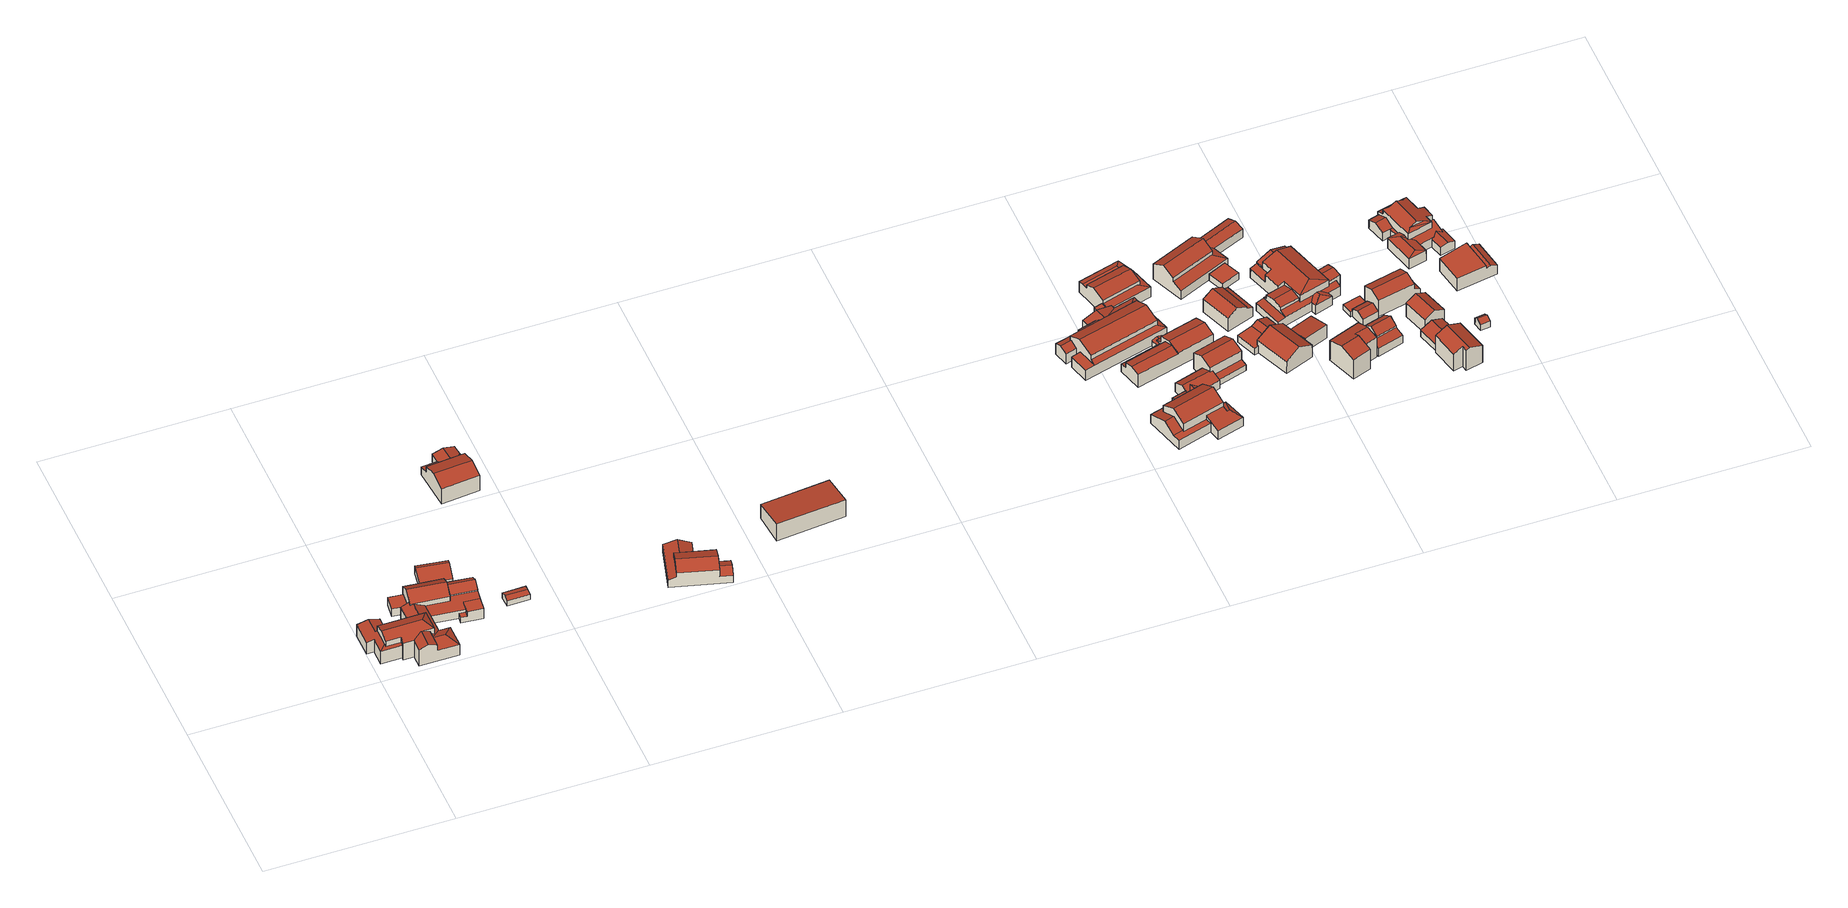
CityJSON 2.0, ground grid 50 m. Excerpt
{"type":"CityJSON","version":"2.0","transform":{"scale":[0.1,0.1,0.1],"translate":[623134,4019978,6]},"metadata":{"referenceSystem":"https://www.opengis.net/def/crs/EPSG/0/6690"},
"CityObjects":{
"building1":{"type":"Building","attributes":{"class":"3001","usage":"413","measuredHeight":7.6,"storeysAboveGround":9999,"BuildingDetailAttribute.buildingStructureType":"611","BuildingDetailAttribute.buildingStructureOrgType":"Null","BuildingDetailAttribute.urbanPlanType":"21","BuildingDetailAttribute.districtsAndZonesType":"Null","BuildingDetailAttribute.landUseType":"211","BuildingDetailAttribute.orgUsage":"8","BuildingDetailAttribute.specifiedBuildingCoverageRate":-9999,"BuildingDetailAttribute.specifiedFloorAreaRate":-9999,"BuildingDetailAttribute.surveyYear":2023,"BuildingIDAttribute.prefecture":"17","BuildingIDAttribute.city":"17206"},"geometry":[{"type":"Solid","lod":"2","boundaries":[[[[0,1,2,3,4,5,6,7,8,9,10,11,12,13,14,15,16,17,18,19,20,21,22,23,24,25,26,27]],[[28,29,30]],[[31,32,33,34,35,36,37,38]],[[39,40,41,42,43,44]],[[45,46,47,48]],[[49,50,51,52]],[[53,54,55]],[[56,46,45,57]],[[58,59,60,61,62,63,64,65]],[[66,67,68,69]],[[70,71,28,30]],[[51,72,73,52,74,52]],[[69,75,76,66]],[[77,78,79,80,49,52,74,52,54,53]],[[81,82,83,84]],[[36,35,85,86]],[[65,64,87,88]],[[89,90,91,62,61]],[[92,93,94,95]],[[96,70,30,29,97]],[[97,98,39,44,99,100,101,96]],[[53,55,102,77]],[[83,22,21,84]],[[1,0,49,80]],[[38,37,48,47]],[[79,90,89,2,1,80]],[[63,62,91,78,77,102]],[[100,99,55,54]],[[63,102,55,99,44,43,9,8,87,64]],[[29,25,24,97]],[[70,96,101,73,72,71]],[[79,78,91,90]],[[54,52,73,101,100]],[[87,8,7,88]],[[7,6,58,65,88]],[[41,11,10,42]],[[94,14,13,95]],[[50,49,0,27]],[[93,15,14,94]],[[46,56,18,17,67,66,76,31,38,47]],[[19,57,45,48,37,36,86,20]],[[60,4,3,61]],[[83,82,34,33,23,22]],[[2,89,61,3]],[[12,92,95,13]],[[71,72,51,50,27,26,28]],[[28,26,25,29]],[[4,60,59,5]],[[9,43,42,10]],[[35,34,82,81,85]],[[58,6,5,59]],[[75,40,39,98,32,31,76]],[[93,92,12,11,41,40,75,69,68,16,15]],[[67,17,16,68]],[[81,84,21,20,86,85]],[[33,32,98,97,24,23]],[[18,56,57,19]]]],"semantics":{"surfaces":[{"type":"GroundSurface"},{"type":"RoofSurface"},{"type":"WallSurface"}],"values":[[0,1,1,1,1,1,1,1,1,1,1,1,1,1,1,1,1,1,1,1,1,1,2,2,2,2,2,2,2,2,2,2,2,2,2,2,2,2,2,2,2,2,2,2,2,2,2,2,2,2,2,2,2,2,2,2,2]]}}]},
"building2":{"type":"Building","attributes":{"class":"3001","usage":"411","measuredHeight":3.3,"storeysAboveGround":9999,"BuildingDetailAttribute.buildingStructureType":"611","BuildingDetailAttribute.buildingStructureOrgType":"Null","BuildingDetailAttribute.urbanPlanType":"21","BuildingDetailAttribute.districtsAndZonesType":"Null","BuildingDetailAttribute.landUseType":"211","BuildingDetailAttribute.orgUsage":"6","BuildingDetailAttribute.specifiedBuildingCoverageRate":-9999,"BuildingDetailAttribute.specifiedFloorAreaRate":-9999,"BuildingDetailAttribute.surveyYear":2023,"BuildingIDAttribute.prefecture":"17","BuildingIDAttribute.city":"17206"},"geometry":[{"type":"Solid","lod":"2","boundaries":[[[[103,104,105,106]],[[107,108,109,110]],[[111,112,110,109]],[[103,111,109,108,104]],[[106,105,107,110,112]],[[107,105,104,108]],[[111,103,106,112]]]],"semantics":{"surfaces":[{"type":"GroundSurface"},{"type":"RoofSurface"},{"type":"WallSurface"}],"values":[[0,1,1,2,2,2,2]]}}]},
"building3":{"type":"Building","attributes":{"class":"3001","usage":"411","measuredHeight":2.2,"storeysAboveGround":9999,"BuildingDetailAttribute.buildingStructureType":"611","BuildingDetailAttribute.buildingStructureOrgType":"Null","BuildingDetailAttribute.urbanPlanType":"21","BuildingDetailAttribute.districtsAndZonesType":"Null","BuildingDetailAttribute.landUseType":"211","BuildingDetailAttribute.orgUsage":"6","BuildingDetailAttribute.specifiedBuildingCoverageRate":-9999,"BuildingDetailAttribute.specifiedFloorAreaRate":-9999,"BuildingDetailAttribute.surveyYear":2023,"BuildingIDAttribute.prefecture":"17","BuildingIDAttribute.city":"17206"},"geometry":[{"type":"Solid","lod":"2","boundaries":[[[[113,114,115,116]],[[117,118,119,120]],[[121,122,120,119]],[[117,120,122,114,113]],[[118,116,115,121,119]],[[117,113,116,118]],[[121,115,114,122]]]],"semantics":{"surfaces":[{"type":"GroundSurface"},{"type":"RoofSurface"},{"type":"WallSurface"}],"values":[[0,1,1,2,2,2,2]]}}]},
"building4":{"type":"Building","attributes":{"class":"3001","usage":"451","measuredHeight":6.5,"storeysAboveGround":9999,"RiverFloodingRiskAttribute.description":"1","RiverFloodingRiskAttribute.rank":"1","RiverFloodingRiskAttribute.depth":0.01,"RiverFloodingRiskAttribute.adminType":"2","RiverFloodingRiskAttribute.scale":"2","RiverFloodingRiskAttribute.duration":0,"BuildingDetailAttribute.buildingStructureType":"611","BuildingDetailAttribute.buildingStructureOrgType":"Null","BuildingDetailAttribute.urbanPlanType":"21","BuildingDetailAttribute.districtsAndZonesType":"Null","BuildingDetailAttribute.landUseType":"219","BuildingDetailAttribute.orgUsage":"20","BuildingDetailAttribute.specifiedBuildingCoverageRate":-9999,"BuildingDetailAttribute.specifiedFloorAreaRate":-9999,"BuildingDetailAttribute.surveyYear":2023,"BuildingIDAttribute.prefecture":"17","BuildingIDAttribute.city":"17206"},"geometry":[{"type":"Solid","lod":"2","boundaries":[[[[123,124,125,126,127,128]],[[129,130,131,132]],[[133,134,135]],[[136,137,138,139]],[[140,133,135,141,142]],[[132,140,142,143,129]],[[144,145,139,138]],[[125,141,135,134,136,139,145,126]],[[130,129,123,128]],[[131,130,128,127,144,138,137]],[[124,143,142,141,125]],[[124,123,129,143]],[[144,127,126,145]],[[140,132,131,137,136,134,133]]]],"semantics":{"surfaces":[{"type":"GroundSurface"},{"type":"RoofSurface"},{"type":"WallSurface"}],"values":[[0,1,1,1,1,1,1,2,2,2,2,2,2,2]]}}]},
"building5":{"type":"Building","attributes":{"class":"3001","usage":"451","measuredHeight":6.1,"storeysAboveGround":9999,"BuildingDetailAttribute.buildingStructureType":"611","BuildingDetailAttribute.buildingStructureOrgType":"Null","BuildingDetailAttribute.urbanPlanType":"21","BuildingDetailAttribute.districtsAndZonesType":"Null","BuildingDetailAttribute.landUseType":"219","BuildingDetailAttribute.orgUsage":"20","BuildingDetailAttribute.specifiedBuildingCoverageRate":-9999,"BuildingDetailAttribute.specifiedFloorAreaRate":-9999,"BuildingDetailAttribute.surveyYear":2023,"BuildingIDAttribute.prefecture":"17","BuildingIDAttribute.city":"17206"},"geometry":[{"type":"Solid","lod":"2","boundaries":[[[[146,147,148,149,150,151,152,153]],[[154,155,156,157]],[[158,159,160,161]],[[162,163,164,165]],[[166,167,157,156]],[[168,169,170,171,172,173]],[[163,174,175,164]],[[160,176,172,171,161]],[[147,162,165,148]],[[149,175,174,167,166,169,168,150]],[[151,173,172,176,152]],[[170,169,166,156,155]],[[146,159,158,154,157,167,174,163,162,147]],[[173,151,150,168]],[[146,153,160,159]],[[149,148,165,164,175]],[[176,160,153,152]],[[171,170,155,154,158,161]]]],"semantics":{"surfaces":[{"type":"GroundSurface"},{"type":"RoofSurface"},{"type":"WallSurface"}],"values":[[0,1,1,1,1,1,1,1,2,2,2,2,2,2,2,2,2,2]]}}]},
"building6":{"type":"Building","attributes":{"class":"3001","usage":"411","measuredHeight":5.6,"storeysAboveGround":9999,"BuildingDetailAttribute.buildingStructureType":"611","BuildingDetailAttribute.buildingStructureOrgType":"Null","BuildingDetailAttribute.urbanPlanType":"21","BuildingDetailAttribute.districtsAndZonesType":"Null","BuildingDetailAttribute.landUseType":"263","BuildingDetailAttribute.orgUsage":"6","BuildingDetailAttribute.specifiedBuildingCoverageRate":-9999,"BuildingDetailAttribute.specifiedFloorAreaRate":-9999,"BuildingDetailAttribute.surveyYear":2023,"BuildingIDAttribute.prefecture":"17","BuildingIDAttribute.city":"17206"},"geometry":[{"type":"Solid","lod":"2","boundaries":[[[[177,178,179,180]],[[181,182,183,184]],[[182,180,179,183]],[[183,179,178,184]],[[181,177,180,182]],[[184,178,177,181]]]],"semantics":{"surfaces":[{"type":"GroundSurface"},{"type":"RoofSurface"},{"type":"WallSurface"}],"values":[[0,1,2,2,2,2]]}}]},
"building7":{"type":"Building","attributes":{"class":"Null","usage":"461","measuredHeight":7.5,"storeysAboveGround":9999,"BuildingDetailAttribute.buildingStructureType":"611","BuildingDetailAttribute.buildingStructureOrgType":"Null","BuildingDetailAttribute.urbanPlanType":"21","BuildingDetailAttribute.districtsAndZonesType":"Null","BuildingDetailAttribute.landUseType":"211","BuildingDetailAttribute.orgUsage":"Null","BuildingDetailAttribute.specifiedBuildingCoverageRate":-9999,"BuildingDetailAttribute.specifiedFloorAreaRate":-9999,"BuildingDetailAttribute.surveyYear":2023,"BuildingIDAttribute.prefecture":"17","BuildingIDAttribute.city":"17206"},"geometry":[{"type":"Solid","lod":"2","boundaries":[[[[185,186,187,188,189,190,191,192,193,194,195,196,197,198,199,200,201,202,203,204,205,206,207]],[[208,209,210,211]],[[212,213,214,215]],[[216,217,218,219]],[[220,221,222,223,224,225]],[[226,227,228,229]],[[230,231,232,233]],[[234,235,229,228]],[[236,237,238,239,240,226,229,235]],[[215,241,242,212]],[[243,244,217,216,245,246]],[[247,248,233,232]],[[249,250,251,252]],[[253,225,224,254]],[[239,238,255,256,257,258]],[[219,259,260,261]],[[246,245,209,208,262,263,264]],[[208,211,265,266,262]],[[227,226,200,199]],[[205,204,209,245]],[[201,240,239,202]],[[237,236,230,233,248]],[[234,228,227,199,198,251,250,256,255,247,232,231]],[[195,194,266,265]],[[210,257,256,250,249,196,195,265,211]],[[196,249,252,197]],[[215,214,244,243,241]],[[258,257,210,209,204,203]],[[222,190,189,223]],[[187,253,254,188]],[[219,261,207,206,216]],[[264,192,191,221,220,242,241,243,246]],[[188,254,224,223,189]],[[221,191,190,222]],[[247,255,238,237,248]],[[226,240,201,200]],[[235,234,231,230,236]],[[258,203,202,239]],[[217,244,214,213,218]],[[262,266,194,193,263]],[[260,185,207,261]],[[216,206,205,245]],[[264,263,193,192]],[[251,198,197,252]],[[259,186,185,260]],[[219,218,213,212,242,220,225,253,187,186,259]]]],"semantics":{"surfaces":[{"type":"GroundSurface"},{"type":"RoofSurface"},{"type":"WallSurface"}],"values":[[0,1,1,1,1,1,1,1,1,1,1,1,1,1,1,1,1,1,2,2,2,2,2,2,2,2,2,2,2,2,2,2,2,2,2,2,2,2,2,2,2,2,2,2,2,2]]}}]},
"building8":{"type":"Building","attributes":{"class":"3001","usage":"411","measuredHeight":7.7,"storeysAboveGround":9999,"BuildingDetailAttribute.buildingStructureType":"611","BuildingDetailAttribute.buildingStructureOrgType":"Null","BuildingDetailAttribute.urbanPlanType":"21","BuildingDetailAttribute.districtsAndZonesType":"Null","BuildingDetailAttribute.landUseType":"211","BuildingDetailAttribute.orgUsage":"6","BuildingDetailAttribute.specifiedBuildingCoverageRate":-9999,"BuildingDetailAttribute.specifiedFloorAreaRate":-9999,"BuildingDetailAttribute.surveyYear":2023,"BuildingIDAttribute.prefecture":"17","BuildingIDAttribute.city":"17206"},"geometry":[{"type":"Solid","lod":"2","boundaries":[[[[267,268,269,270,271,272,273,274,275,276,277,278,279,280,281,282]],[[283,284,285,286,287,288]],[[289,290,291,292]],[[293,294,295,296]],[[297,298,299]],[[300,301,302,303]],[[299,304,305,306,297]],[[307,308,309,310]],[[311,312,310,309]],[[313,314,315,316,317,318]],[[289,319,320,321,322,295,294,323,290]],[[291,290,323,324,325,326]],[[304,319,289,292,327,305]],[[328,329,303,302]],[[318,317,285,284]],[[330,331,332,333]],[[334,335,336,337]],[[306,338,339,340,298,297]],[[267,287,286,268]],[[311,274,273,312]],[[326,325,336,335]],[[296,272,271,293]],[[326,335,334,314,313,329,328,327,292,291]],[[332,331,321,320,277,276]],[[303,329,313,318,284,283,300]],[[320,319,278,277]],[[307,310,312,273,272,296,295,322]],[[338,306,305,327,328,302,301]],[[270,324,323,294,293,271]],[[330,333,275,274,311,309,308]],[[298,281,280,299]],[[315,337,336,325,324,270,269,316]],[[315,314,334,337]],[[339,288,287,267,282,340]],[[304,279,278,319]],[[331,330,308,307,322,321]],[[268,286,285,317,316,269]],[[280,279,304,299]],[[332,276,275,333]],[[298,340,282,281]],[[338,301,300,283,288,339]]]],"semantics":{"surfaces":[{"type":"GroundSurface"},{"type":"RoofSurface"},{"type":"WallSurface"}],"values":[[0,1,1,1,1,1,1,1,1,1,1,1,1,1,1,1,1,1,2,2,2,2,2,2,2,2,2,2,2,2,2,2,2,2,2,2,2,2,2,2,2]]}}]},
"building9":{"type":"Building","attributes":{"class":"Null","usage":"461","measuredHeight":6,"storeysAboveGround":9999,"BuildingDetailAttribute.buildingStructureType":"611","BuildingDetailAttribute.buildingStructureOrgType":"Null","BuildingDetailAttribute.urbanPlanType":"21","BuildingDetailAttribute.districtsAndZonesType":"Null","BuildingDetailAttribute.landUseType":"211","BuildingDetailAttribute.orgUsage":"Null","BuildingDetailAttribute.specifiedBuildingCoverageRate":-9999,"BuildingDetailAttribute.specifiedFloorAreaRate":-9999,"BuildingDetailAttribute.surveyYear":2023,"BuildingIDAttribute.prefecture":"17","BuildingIDAttribute.city":"17206"},"geometry":[{"type":"Solid","lod":"2","boundaries":[[[[341,342,343,344,345,346,347,348]],[[349,350,351,352]],[[353,354,355,356]],[[357,358,359,360]],[[361,362,363,364]],[[365,366,367,368]],[[369,370,371,349,352,372]],[[373,365,368,374]],[[360,375,376,357]],[[362,361,371,370,356,355,366,365,373,358,357,376]],[[375,363,362,376]],[[341,364,363,375,360,359,342]],[[345,369,372,346]],[[350,348,347,351]],[[356,370,369,345,344,353]],[[355,354,367,366]],[[347,346,372,352,351]],[[342,359,358,373,374,343]],[[350,349,371,361,364,341,348]],[[354,353,344,343,374,368,367]]]],"semantics":{"surfaces":[{"type":"GroundSurface"},{"type":"RoofSurface"},{"type":"WallSurface"}],"values":[[0,1,1,1,1,1,1,1,1,2,2,2,2,2,2,2,2,2,2,2]]}}]},
"building10":{"type":"Building","attributes":{"class":"3001","usage":"411","measuredHeight":6.1,"storeysAboveGround":9999,"BuildingDetailAttribute.buildingStructureType":"611","BuildingDetailAttribute.buildingStructureOrgType":"Null","BuildingDetailAttribute.urbanPlanType":"21","BuildingDetailAttribute.districtsAndZonesType":"Null","BuildingDetailAttribute.landUseType":"211","BuildingDetailAttribute.orgUsage":"6","BuildingDetailAttribute.specifiedBuildingCoverageRate":-9999,"BuildingDetailAttribute.specifiedFloorAreaRate":-9999,"BuildingDetailAttribute.surveyYear":2023,"BuildingIDAttribute.prefecture":"17","BuildingIDAttribute.city":"17206"},"geometry":[{"type":"Solid","lod":"2","boundaries":[[[[377,378,379,380]],[[381,382,383,384]],[[385,386,387,388]],[[389,390,384,383]],[[377,387,386,381,384,390,378]],[[386,385,382,381]],[[389,379,378,390]],[[387,377,380,388]],[[385,388,380,379,389,383,382]]]],"semantics":{"surfaces":[{"type":"GroundSurface"},{"type":"RoofSurface"},{"type":"WallSurface"}],"values":[[0,1,1,1,2,2,2,2,2]]}}]},
"building11":{"type":"Building","attributes":{"class":"3001","usage":"411","measuredHeight":6.2,"storeysAboveGround":9999,"BuildingDetailAttribute.buildingStructureType":"611","BuildingDetailAttribute.buildingStructureOrgType":"Null","BuildingDetailAttribute.urbanPlanType":"21","BuildingDetailAttribute.districtsAndZonesType":"Null","BuildingDetailAttribute.landUseType":"211","BuildingDetailAttribute.orgUsage":"6","BuildingDetailAttribute.specifiedBuildingCoverageRate":-9999,"BuildingDetailAttribute.specifiedFloorAreaRate":-9999,"BuildingDetailAttribute.surveyYear":2023,"BuildingIDAttribute.prefecture":"17","BuildingIDAttribute.city":"17206"},"geometry":[{"type":"Solid","lod":"2","boundaries":[[[[391,392,393,394,395,396]],[[397,398,399,400]],[[397,400,401,402]],[[403,402,401,404,405,406]],[[407,408,409,410]],[[411,412,410,409]],[[392,404,401,400,399,393]],[[407,403,406,396,395,408]],[[396,406,405,391]],[[404,392,391,405]],[[393,399,398,412,411,394]],[[409,408,395,394,411]],[[410,412,398,397,402,403,407]]]],"semantics":{"surfaces":[{"type":"GroundSurface"},{"type":"RoofSurface"},{"type":"WallSurface"}],"values":[[0,1,1,1,1,1,2,2,2,2,2,2,2]]}}]},
"building12":{"type":"Building","attributes":{"class":"3001","usage":"411","measuredHeight":7.3,"storeysAboveGround":9999,"BuildingDetailAttribute.buildingStructureType":"611","BuildingDetailAttribute.buildingStructureOrgType":"Null","BuildingDetailAttribute.urbanPlanType":"21","BuildingDetailAttribute.districtsAndZonesType":"Null","BuildingDetailAttribute.landUseType":"211","BuildingDetailAttribute.orgUsage":"6","BuildingDetailAttribute.specifiedBuildingCoverageRate":-9999,"BuildingDetailAttribute.specifiedFloorAreaRate":-9999,"BuildingDetailAttribute.surveyYear":2023,"BuildingIDAttribute.prefecture":"17","BuildingIDAttribute.city":"17206"},"geometry":[{"type":"Solid","lod":"2","boundaries":[[[[413,414,415,416,417,418]],[[419,420,421,422]],[[423,424,425,426,422,421,427]],[[428,429,430,431]],[[432,433,431,430]],[[425,424,434,435]],[[426,436,419,422]],[[431,433,423,427,428]],[[435,417,416,425]],[[434,432,430,429,418,417,435]],[[418,429,428,427,421,420,413]],[[436,426,415,414]],[[416,415,426,425]],[[414,413,420,419,436]],[[424,423,433,432,434]]]],"semantics":{"surfaces":[{"type":"GroundSurface"},{"type":"RoofSurface"},{"type":"WallSurface"}],"values":[[0,1,1,1,1,1,1,2,2,2,2,2,2,2,2]]}}]},
"building13":{"type":"Building","attributes":{"class":"3003","usage":"461","measuredHeight":2.2,"storeysAboveGround":9999,"BuildingDetailAttribute.buildingStructureType":"611","BuildingDetailAttribute.buildingStructureOrgType":"Null","BuildingDetailAttribute.urbanPlanType":"21","BuildingDetailAttribute.districtsAndZonesType":"Null","BuildingDetailAttribute.landUseType":"211","BuildingDetailAttribute.orgUsage":"Null","BuildingDetailAttribute.specifiedBuildingCoverageRate":-9999,"BuildingDetailAttribute.specifiedFloorAreaRate":-9999,"BuildingDetailAttribute.surveyYear":2023,"BuildingIDAttribute.prefecture":"17","BuildingIDAttribute.city":"17206"},"geometry":[{"type":"Solid","lod":"2","boundaries":[[[[437,438,439,440]],[[441,442,443,444]],[[443,439,438,444]],[[442,440,439,443]],[[444,438,437,441]],[[441,437,440,442]]]],"semantics":{"surfaces":[{"type":"GroundSurface"},{"type":"RoofSurface"},{"type":"WallSurface"}],"values":[[0,1,2,2,2,2]]}}]},
"building14":{"type":"Building","attributes":{"class":"Null","usage":"461","measuredHeight":4.3,"storeysAboveGround":9999,"BuildingDetailAttribute.buildingStructureType":"611","BuildingDetailAttribute.buildingStructureOrgType":"Null","BuildingDetailAttribute.urbanPlanType":"21","BuildingDetailAttribute.districtsAndZonesType":"Null","BuildingDetailAttribute.landUseType":"211","BuildingDetailAttribute.orgUsage":"Null","BuildingDetailAttribute.specifiedBuildingCoverageRate":-9999,"BuildingDetailAttribute.specifiedFloorAreaRate":-9999,"BuildingDetailAttribute.surveyYear":2023,"BuildingIDAttribute.prefecture":"17","BuildingIDAttribute.city":"17206"},"geometry":[{"type":"Solid","lod":"2","boundaries":[[[[445,446,447,448]],[[449,450,451,452]],[[451,447,446,452]],[[449,445,448,450]],[[450,448,447,451]],[[452,446,445,449]]]],"semantics":{"surfaces":[{"type":"GroundSurface"},{"type":"RoofSurface"},{"type":"WallSurface"}],"values":[[0,1,2,2,2,2]]}}]},
"building15":{"type":"Building","attributes":{"class":"3001","usage":"411","measuredHeight":8.1,"storeysAboveGround":9999,"BuildingDetailAttribute.buildingStructureType":"611","BuildingDetailAttribute.buildingStructureOrgType":"Null","BuildingDetailAttribute.urbanPlanType":"21","BuildingDetailAttribute.districtsAndZonesType":"Null","BuildingDetailAttribute.landUseType":"211","BuildingDetailAttribute.orgUsage":"6","BuildingDetailAttribute.specifiedBuildingCoverageRate":-9999,"BuildingDetailAttribute.specifiedFloorAreaRate":-9999,"BuildingDetailAttribute.surveyYear":2023,"BuildingIDAttribute.prefecture":"17","BuildingIDAttribute.city":"17206"},"geometry":[{"type":"Solid","lod":"2","boundaries":[[[[453,454,455,456,457,458]],[[459,460,461,462,463,464]],[[460,465,466,461]],[[462,467,468,463]],[[457,459,464,458]],[[467,462,461,466,455,454]],[[465,456,455,466]],[[468,453,458,464,463]],[[467,454,453,468]],[[465,460,459,457,456]]]],"semantics":{"surfaces":[{"type":"GroundSurface"},{"type":"RoofSurface"},{"type":"WallSurface"}],"values":[[0,1,1,1,2,2,2,2,2,2]]}}]},
"building16":{"type":"Building","attributes":{"class":"3001","usage":"411","measuredHeight":7.3,"storeysAboveGround":9999,"BuildingDetailAttribute.buildingStructureType":"611","BuildingDetailAttribute.buildingStructureOrgType":"Null","BuildingDetailAttribute.urbanPlanType":"21","BuildingDetailAttribute.districtsAndZonesType":"Null","BuildingDetailAttribute.landUseType":"211","BuildingDetailAttribute.orgUsage":"6","BuildingDetailAttribute.specifiedBuildingCoverageRate":-9999,"BuildingDetailAttribute.specifiedFloorAreaRate":-9999,"BuildingDetailAttribute.surveyYear":2023,"BuildingIDAttribute.prefecture":"17","BuildingIDAttribute.city":"17206"},"geometry":[{"type":"Solid","lod":"2","boundaries":[[[[469,470,471,472,473,474,475,476,477,478,479,480,481,482]],[[483,484,485,486,487,488]],[[489,490,491,492]],[[493,494,495]],[[496,497,498,499,500]],[[496,500,501,502,503,504]],[[505,483,488,499,498]],[[506,507,508,509]],[[510,511,512,513]],[[514,515,516,517]],[[518,519,520,521]],[[522,523,524,525,526,527,493,495]],[[498,497,505]],[[494,528,522,495]],[[529,530,531,532]],[[521,533,534,518]],[[535,536,537,538]],[[539,540,535,538]],[[541,542,543,531,530]],[[504,514,517,480,479,496]],[[484,483,476,475]],[[491,490,534,533,472,471]],[[474,485,484,475]],[[542,541,527,526]],[[516,481,480,517]],[[540,539,513,512,524,523]],[[509,482,481,516,515,506]],[[491,471,470,492]],[[473,472,533,521,520]],[[503,502,529,532]],[[501,500,499,488,487,494,493]],[[497,478,477,505]],[[497,496,479,478]],[[489,537,536,528,494,487,486,519,518,534,490]],[[530,529,502,501,493,527,541]],[[508,507,543,542]],[[477,476,483,505]],[[513,539,538,537,489,492,470,469,510]],[[504,503,532,531,543,507,506,515,514]],[[522,528,536,535,540,523]],[[512,511,525,524]],[[519,486,485,474,473,520]],[[509,508,542,526,525,511,510,469,482]]]],"semantics":{"surfaces":[{"type":"GroundSurface"},{"type":"RoofSurface"},{"type":"WallSurface"}],"values":[[0,1,1,1,1,1,1,1,1,1,1,1,1,1,1,1,1,1,1,2,2,2,2,2,2,2,2,2,2,2,2,2,2,2,2,2,2,2,2,2,2,2,2]]}}]},
"building17":{"type":"Building","attributes":{"class":"3001","usage":"411","measuredHeight":5.3,"storeysAboveGround":9999,"BuildingDetailAttribute.buildingStructureType":"611","BuildingDetailAttribute.buildingStructureOrgType":"Null","BuildingDetailAttribute.urbanPlanType":"21","BuildingDetailAttribute.districtsAndZonesType":"Null","BuildingDetailAttribute.landUseType":"211","BuildingDetailAttribute.orgUsage":"6","BuildingDetailAttribute.specifiedBuildingCoverageRate":-9999,"BuildingDetailAttribute.specifiedFloorAreaRate":-9999,"BuildingDetailAttribute.surveyYear":2023,"BuildingIDAttribute.prefecture":"17","BuildingIDAttribute.city":"17206"},"geometry":[{"type":"Solid","lod":"2","boundaries":[[[[544,545,546,547,548,549]],[[550,551,552,553,554,555]],[[551,556,557,552]],[[558,559,560,561]],[[562,563,561,560]],[[556,551,550,558,561,563,544,549]],[[562,545,544,563]],[[550,555,559,558]],[[553,547,546,554]],[[547,553,552,557,548]],[[556,549,548,557]],[[545,562,560,559,555,554,546]]]],"semantics":{"surfaces":[{"type":"GroundSurface"},{"type":"RoofSurface"},{"type":"WallSurface"}],"values":[[0,1,1,1,1,2,2,2,2,2,2,2]]}}]},
"building18":{"type":"Building","attributes":{"class":"Null","usage":"461","measuredHeight":3.5,"storeysAboveGround":9999,"BuildingDetailAttribute.buildingStructureType":"611","BuildingDetailAttribute.buildingStructureOrgType":"Null","BuildingDetailAttribute.urbanPlanType":"21","BuildingDetailAttribute.districtsAndZonesType":"Null","BuildingDetailAttribute.landUseType":"211","BuildingDetailAttribute.orgUsage":"Null","BuildingDetailAttribute.specifiedBuildingCoverageRate":-9999,"BuildingDetailAttribute.specifiedFloorAreaRate":-9999,"BuildingDetailAttribute.surveyYear":2023,"BuildingIDAttribute.prefecture":"17","BuildingIDAttribute.city":"17206"},"geometry":[{"type":"Solid","lod":"2","boundaries":[[[[564,565,566,567,568,569]],[[570,571,572,573]],[[574,575,573,572]],[[576,577,578,579,580]],[[576,564,569,577]],[[579,578,575,574]],[[568,567,570,573,575,578]],[[565,580,579,574,572,571,566]],[[568,578,577,569]],[[570,567,566,571]],[[580,565,564,576]]]],"semantics":{"surfaces":[{"type":"GroundSurface"},{"type":"RoofSurface"},{"type":"WallSurface"}],"values":[[0,1,1,1,2,2,2,2,2,2,2]]}}]},
"building19":{"type":"Building","attributes":{"class":"3001","usage":"411","measuredHeight":6.8,"storeysAboveGround":9999,"BuildingDetailAttribute.buildingStructureType":"611","BuildingDetailAttribute.buildingStructureOrgType":"Null","BuildingDetailAttribute.urbanPlanType":"21","BuildingDetailAttribute.districtsAndZonesType":"Null","BuildingDetailAttribute.landUseType":"211","BuildingDetailAttribute.orgUsage":"6","BuildingDetailAttribute.specifiedBuildingCoverageRate":-9999,"BuildingDetailAttribute.specifiedFloorAreaRate":-9999,"BuildingDetailAttribute.surveyYear":2023,"BuildingIDAttribute.prefecture":"17","BuildingIDAttribute.city":"17206"},"geometry":[{"type":"Solid","lod":"2","boundaries":[[[[581,582,583,584]],[[585,586,587,588]],[[589,590,588,587]],[[591,592,593,594]],[[592,591,589,587,586]],[[582,585,588,590,583]],[[581,593,592,586,585,582]],[[591,594,584,583,590,589]],[[593,581,584,594]]]],"semantics":{"surfaces":[{"type":"GroundSurface"},{"type":"RoofSurface"},{"type":"WallSurface"}],"values":[[0,1,1,1,2,2,2,2,2]]}}]},
"building20":{"type":"Building","attributes":{"class":"Null","usage":"461","measuredHeight":7.3,"storeysAboveGround":9999,"BuildingDetailAttribute.buildingStructureType":"611","BuildingDetailAttribute.buildingStructureOrgType":"Null","BuildingDetailAttribute.urbanPlanType":"21","BuildingDetailAttribute.districtsAndZonesType":"Null","BuildingDetailAttribute.landUseType":"211","BuildingDetailAttribute.orgUsage":"Null","BuildingDetailAttribute.specifiedBuildingCoverageRate":-9999,"BuildingDetailAttribute.specifiedFloorAreaRate":-9999,"BuildingDetailAttribute.surveyYear":2023,"BuildingIDAttribute.prefecture":"17","BuildingIDAttribute.city":"17206"},"geometry":[{"type":"Solid","lod":"2","boundaries":[[[[595,596,597,598,599,600]],[[601,602,603,604]],[[605,606,604,603,607,608]],[[601,599,598,602]],[[596,608,607,597]],[[605,608,596,595]],[[598,597,607,603,602]],[[606,600,599,601,604]],[[606,605,595,600]]]],"semantics":{"surfaces":[{"type":"GroundSurface"},{"type":"RoofSurface"},{"type":"WallSurface"}],"values":[[0,1,1,2,2,2,2,2,2]]}}]},
"building21":{"type":"Building","attributes":{"class":"3001","usage":"411","measuredHeight":3.5,"storeysAboveGround":9999,"BuildingDetailAttribute.buildingStructureType":"611","BuildingDetailAttribute.buildingStructureOrgType":"Null","BuildingDetailAttribute.urbanPlanType":"21","BuildingDetailAttribute.districtsAndZonesType":"Null","BuildingDetailAttribute.landUseType":"211","BuildingDetailAttribute.orgUsage":"6","BuildingDetailAttribute.specifiedBuildingCoverageRate":-9999,"BuildingDetailAttribute.specifiedFloorAreaRate":-9999,"BuildingDetailAttribute.surveyYear":2023,"BuildingIDAttribute.prefecture":"17","BuildingIDAttribute.city":"17206"},"geometry":[{"type":"Solid","lod":"2","boundaries":[[[[609,610,611,612]],[[613,614,615,616]],[[617,618,616,615]],[[610,609,613,616,618]],[[615,614,612,611,617]],[[613,609,612,614]],[[617,611,610,618]]]],"semantics":{"surfaces":[{"type":"GroundSurface"},{"type":"RoofSurface"},{"type":"WallSurface"}],"values":[[0,1,1,2,2,2,2]]}}]},
"building22":{"type":"Building","attributes":{"class":"3001","usage":"411","measuredHeight":6,"storeysAboveGround":9999,"BuildingDetailAttribute.buildingStructureType":"611","BuildingDetailAttribute.buildingStructureOrgType":"Null","BuildingDetailAttribute.urbanPlanType":"21","BuildingDetailAttribute.districtsAndZonesType":"Null","BuildingDetailAttribute.landUseType":"211","BuildingDetailAttribute.orgUsage":"6","BuildingDetailAttribute.specifiedBuildingCoverageRate":-9999,"BuildingDetailAttribute.specifiedFloorAreaRate":-9999,"BuildingDetailAttribute.surveyYear":2023,"BuildingIDAttribute.prefecture":"17","BuildingIDAttribute.city":"17206"},"geometry":[{"type":"Solid","lod":"2","boundaries":[[[[619,620,621,622]],[[623,624,625,626]],[[627,628,626,625]],[[627,621,620,628]],[[625,624,622,621,627]],[[619,623,626,628,620]],[[623,619,622,624]]]],"semantics":{"surfaces":[{"type":"GroundSurface"},{"type":"RoofSurface"},{"type":"WallSurface"}],"values":[[0,1,1,2,2,2,2]]}}]},
"building23":{"type":"Building","attributes":{"class":"3001","usage":"422","measuredHeight":2.6,"storeysAboveGround":9999,"BuildingDetailAttribute.buildingStructureType":"611","BuildingDetailAttribute.buildingStructureOrgType":"Null","BuildingDetailAttribute.urbanPlanType":"21","BuildingDetailAttribute.districtsAndZonesType":"Null","BuildingDetailAttribute.landUseType":"214","BuildingDetailAttribute.orgUsage":"13","BuildingDetailAttribute.specifiedBuildingCoverageRate":-9999,"BuildingDetailAttribute.specifiedFloorAreaRate":-9999,"BuildingDetailAttribute.surveyYear":2023,"BuildingIDAttribute.prefecture":"17","BuildingIDAttribute.city":"17206"},"geometry":[{"type":"Solid","lod":"2","boundaries":[[[[629,630,631,632]],[[633,634,635,636]],[[637,638,636,635]],[[633,632,631,634]],[[637,630,629,638]],[[633,636,638,629,632]],[[631,630,637,635,634]]]],"semantics":{"surfaces":[{"type":"GroundSurface"},{"type":"RoofSurface"},{"type":"WallSurface"}],"values":[[0,1,1,2,2,2,2]]}}]},
"building24":{"type":"Building","attributes":{"class":"3001","usage":"413","measuredHeight":7.3,"storeysAboveGround":9999,"BuildingDetailAttribute.buildingStructureType":"611","BuildingDetailAttribute.buildingStructureOrgType":"Null","BuildingDetailAttribute.urbanPlanType":"21","BuildingDetailAttribute.districtsAndZonesType":"Null","BuildingDetailAttribute.landUseType":"211","BuildingDetailAttribute.orgUsage":"8","BuildingDetailAttribute.specifiedBuildingCoverageRate":-9999,"BuildingDetailAttribute.specifiedFloorAreaRate":-9999,"BuildingDetailAttribute.surveyYear":2023,"BuildingIDAttribute.prefecture":"17","BuildingIDAttribute.city":"17206"},"geometry":[{"type":"Solid","lod":"2","boundaries":[[[[639,640,641,642,643,644,645,646,647,648,649,650,651,652,653,654,655,656,657,658,659]],[[660,661,662,663,664,665,666]],[[667,668,669]],[[662,670,671,672]],[[661,670,662]],[[673,674,675,676,677,678]],[[679,680,681,682]],[[683,684,685,686]],[[678,687,688,689,673]],[[681,690,691,682]],[[692,693,694,695,667,696]],[[697,664,663]],[[698,699,700,701,702]],[[697,663,662,672]],[[703,704,692,696,669,668,705,706,707,708]],[[709,680,710,711]],[[712,713,714,666,665,715,687,678,677]],[[667,695,668]],[[703,694,693,704]],[[716,717,718,719,720]],[[639,676,675,640]],[[660,666,714,668,695]],[[688,687,715,644,643]],[[698,657,656,699]],[[704,693,692]],[[719,718,700,655,654]],[[717,716,694,703]],[[671,709,711,648,647,672]],[[702,701,717,703,708]],[[716,720,653,652,690,681,680,709,671,670,661,660,695,694]],[[715,665,664,645,644]],[[690,652,651,691]],[[698,702,708,707,658,657]],[[710,680,679,650,649]],[[706,659,658,707]],[[659,686,685,712,677,676,639]],[[655,700,699,656]],[[697,646,645,664]],[[679,682,691,651,650]],[[673,689,642,641,674]],[[688,643,642,689]],[[667,669,696]],[[701,700,718,717]],[[705,683,686,659,706]],[[668,714,713,684,683,705]],[[672,647,646,697]],[[685,684,713,712]],[[674,641,640,675]],[[719,654,653,720]],[[710,649,648,711]]]],"semantics":{"surfaces":[{"type":"GroundSurface"},{"type":"RoofSurface"},{"type":"WallSurface"}],"values":[[0,1,1,1,1,1,1,1,1,1,1,1,1,1,1,1,1,1,1,1,2,2,2,2,2,2,2,2,2,2,2,2,2,2,2,2,2,2,2,2,2,2,2,2,2,2,2,2,2,2]]}}]},
"building25":{"type":"Building","attributes":{"class":"3001","usage":"461","measuredHeight":4.3,"storeysAboveGround":9999,"BuildingDetailAttribute.buildingStructureType":"611","BuildingDetailAttribute.buildingStructureOrgType":"Null","BuildingDetailAttribute.urbanPlanType":"21","BuildingDetailAttribute.districtsAndZonesType":"Null","BuildingDetailAttribute.landUseType":"263","BuildingDetailAttribute.orgUsage":"Null","BuildingDetailAttribute.specifiedBuildingCoverageRate":-9999,"BuildingDetailAttribute.specifiedFloorAreaRate":-9999,"BuildingDetailAttribute.surveyYear":2023,"BuildingIDAttribute.prefecture":"17","BuildingIDAttribute.city":"17206"},"geometry":[{"type":"Solid","lod":"2","boundaries":[[[[721,722,723,724,725,726]],[[727,728,729,730]],[[731,732,733,734]],[[735,736,730,729]],[[722,735,729,728,733,732,723]],[[731,724,723,732]],[[734,725,724,731]],[[726,727,730,736,721]],[[735,722,721,736]],[[733,728,727,726,725,734]]]],"semantics":{"surfaces":[{"type":"GroundSurface"},{"type":"RoofSurface"},{"type":"WallSurface"}],"values":[[0,1,1,1,2,2,2,2,2,2]]}}]}
},
"vertices":[
[105,49,5],[77,49,5],[77,56,5],[21,56,5],[21,99,5],[2,99,5],[2,166,5],[61,166,5],[61,121,5],[122,121,5],[122,184,5],[143,184,5],[144,193,5],[105,197,5],[109,237,5],[148,233,5],[148,235,5],[249,225,5],[248,221,5],[320,213,5],[309,111,5],[252,117,5],[253,132,5],[179,140,5],[179,77,5],[209,77,5],[209,15,5],[105,15,5],[209,15,42],[209,77,42],[185,47,54],[242,162,40],[179,169,40],[179,140,32],[269,130,32],[271,151,38],[313,146,38],[315,168,43],[244,176,43],[150,172,54],[142,172,50],[143,184,51],[122,184,42],[122,121,42],[150,121,54],[318,191,59],[246,199,59],[244,176,46],[315,168,46],[105,49,61],[105,15,61],[128,15,68],[129,65,68],[143,90,80],[163,65,68],[163,121,68],[248,221,46],[320,213,46],[2,166,43],[2,99,43],[21,99,48],[21,56,48],[37,72,52],[37,121,52],[32,121,50],[32,166,50],[245,193,76],[249,225,56],[148,235,56],[145,204,76],[151,47,54],[151,15,42],[151,15,61],[151,65,61],[129,64,68],[142,172,56],[242,162,56],[37,90,80],[37,65,68],[77,65,68],[77,49,61],[267,115,23],[269,130,23],[253,132,23],[252,117,23],[267,115,38],[309,111,38],[61,121,42],[61,166,42],[77,56,48],[77,65,50],[37,65,50],[144,193,31],[148,233,31],[109,237,31],[105,197,31],[151,49,54],[179,77,42],[179,169,42],[163,121,49],[163,65,49],[151,65,54],[37,121,68],
[201,260,4],[210,315,4],[291,303,4],[282,248,4],[291,303,30],[210,315,30],[207,301,37],[289,289,37],[201,260,21],[282,248,21],
[377,130,4],[376,160,4],[436,161,4],[437,131,4],[377,130,22],[437,131,22],[436,145,26],[377,145,26],[436,161,22],[376,160,22],
[389,626,5],[387,654,5],[446,659,5],[458,521,5],[356,512,5],[346,623,5],[389,626,31],[346,623,31],[349,596,37],[413,602,37],[429,603,37],[451,605,37],[449,632,31],[451,605,56],[349,596,56],[352,554,70],[455,563,70],[421,603,39],[446,659,31],[416,657,39],[387,654,31],[356,512,56],[458,521,56],
[902,94,10],[893,61,10],[924,52,10],[911,3,10],[759,44,10],[791,163,10],[859,144,10],[849,109,10],[897,78,57],[797,105,57],[788,71,71],[888,43,71],[897,78,40],[902,94,34],[849,109,34],[830,96,40],[893,61,34],[886,36,45],[918,27,45],[924,52,34],[779,39,57],[879,11,57],[759,44,34],[779,39,42],[797,105,42],[811,101,47],[825,154,47],[791,163,34],[879,11,34],[911,3,34],[859,144,34],
[1063,103,4],[1055,190,4],[1239,207,4],[1247,120,4],[1063,103,61],[1247,120,61],[1239,207,50],[1055,190,50],
[1939,397,5],[1964,405,5],[1960,420,5],[1930,412,5],[1919,453,5],[1971,467,5],[1975,451,5],[1989,455,5],[1984,471,5],[2014,479,5],[2008,503,5],[2056,516,5],[2051,536,5],[2073,542,5],[2049,630,5],[2162,662,5],[2183,621,5],[2203,552,5],[2092,521,5],[2094,515,5],[2153,532,5],[2188,407,5],[1954,342,5],[2059,480,51],[2094,515,40],[2091,526,40],[2049,514,51],[1964,407,80],[1976,364,62],[2168,418,62],[2156,460,80],[2188,407,40],[2165,417,48],[1976,364,48],[1980,349,40],[1953,445,48],[1975,451,48],[1971,467,40],[1919,453,40],[1924,432,50],[1954,440,50],[2162,662,40],[2049,630,40],[2053,616,43],[2151,644,43],[2163,631,53],[2057,601,53],[2065,574,64],[2171,603,64],[2057,601,43],[2156,629,43],[2163,631,41],[2181,567,41],[2174,565,43],[2203,552,38],[2183,621,38],[2146,499,62],[1953,445,62],[2146,499,46],[2168,418,46],[2153,532,40],[2129,494,53],[2075,537,53],[2181,567,53],[2056,516,38],[2079,523,38],[2073,542,38],[2051,536,38],[1960,420,40],[1930,412,40],[2075,537,43],[2079,523,39],[2091,526,39],[2092,521,38],[1964,405,40],[1939,397,40],[1954,342,40],[2036,486,46],[1984,471,46],[1989,455,53],[2008,503,40],[2014,479,40],
[2170,67,7],[2078,40,7],[2046,149,7],[2154,181,7],[2140,228,7],[2220,252,7],[2210,285,7],[2301,312,7],[2325,232,7],[2241,207,7],[2244,198,7],[2204,186,7],[2224,122,7],[2231,124,7],[2251,59,7],[2178,38,7],[2099,65,37],[2098,69,37],[2072,61,37],[2078,40,37],[2170,67,37],[2165,84,37],[2169,201,45],[2159,178,37],[2169,170,41],[2177,172,45],[2140,228,35],[2148,202,48],[2228,225,48],[2220,252,35],[2226,86,44],[2251,59,35],[2231,124,35],[2099,65,62],[2214,99,62],[2203,137,84],[2088,103,84],[2224,122,35],[2214,99,40],[2219,84,44],[2229,222,60],[2320,249,60],[2310,281,75],[2219,254,75],[2301,312,60],[2210,285,60],[2076,142,41],[2114,153,41],[2109,168,35],[2046,149,35],[2062,94,57],[2088,102,57],[2204,186,35],[2244,198,35],[2236,224,46],[2229,222,46],[2155,177,37],[2154,181,35],[2147,179,35],[2151,164,41],[2191,176,40],[2191,176,62],[2076,142,62],[2320,249,31],[2236,224,31],[2241,207,26],[2325,232,26],[2114,153,56],[2151,164,56],[2147,179,51],[2109,168,51],[2214,99,49],[2165,84,49],[2178,38,35],
[2256,413,7],[2279,331,7],[2062,272,7],[2044,339,7],[2151,369,7],[2144,395,7],[2173,403,7],[2176,391,7],[2162,387,30],[2176,391,25],[2173,403,25],[2159,399,30],[2044,339,31],[2049,321,35],[2163,353,35],[2158,371,31],[2168,337,67],[2177,303,55],[2279,331,55],[2270,365,67],[2154,385,31],[2159,370,35],[2261,398,35],[2256,413,31],[2170,328,60],[2163,353,52],[2049,321,52],[2055,296,60],[2151,369,25],[2158,371,27],[2154,385,27],[2144,395,25],[2177,303,52],[2062,272,52],[2261,398,55],[2159,370,55],
[2407,399,7],[2333,372,7],[2302,456,7],[2376,483,7],[2390,393,51],[2359,477,51],[2330,466,68],[2360,382,68],[2359,477,45],[2390,393,45],[2407,399,38],[2376,483,38],[2302,456,51],[2333,372,51],
[2363,273,8],[2341,329,8],[2430,365,8],[2490,217,8],[2412,186,8],[2375,277,8],[2424,301,40],[2451,312,28],[2430,365,28],[2402,354,40],[2385,347,31],[2406,294,31],[2373,281,31],[2341,329,31],[2363,273,31],[2375,277,31],[2373,281,48],[2412,186,48],[2451,202,70],[2412,297,70],[2490,217,48],[2451,312,48],
[2463,706,5],[2483,661,5],[2395,623,5],[2413,579,5],[2269,517,5],[2231,606,5],[2473,684,43],[2463,706,34],[2375,668,34],[2366,638,43],[2379,596,45],[2378,595,45],[2413,579,34],[2395,623,34],[2352,658,45],[2352,658,57],[2231,606,57],[2245,572,78],[2367,624,78],[2258,543,57],[2379,596,57],[2258,543,45],[2269,517,34],[2483,661,34],
[2372,508,7],[2354,551,7],[2403,573,7],[2422,529,7],[2372,508,29],[2422,529,29],[2403,573,29],[2354,551,29],
[2483,241,7],[2462,295,7],[2527,320,7],[2547,266,7],[2483,241,51],[2547,266,51],[2527,320,38],[2462,295,38],
[2635,161,8],[2599,148,8],[2606,128,8],[2556,110,8],[2526,192,8],[2612,224,8],[2526,192,74],[2541,151,89],[2591,169,89],[2587,180,85],[2623,193,85],[2612,224,74],[2556,110,74],[2606,128,74],[2599,148,74],[2635,161,74],
[2450,525,7],[2568,561,7],[2603,447,7],[2623,454,7],[2637,410,7],[2625,406,7],[2630,389,7],[2595,379,7],[2600,365,7],[2551,350,7],[2546,364,7],[2448,334,7],[2423,415,7],[2479,432,7],[2595,379,37],[2630,389,37],[2625,406,44],[2600,398,44],[2601,394,43],[2577,387,43],[2551,556,43],[2586,442,43],[2603,447,37],[2568,561,37],[2518,369,66],[2601,394,66],[2554,400,80],[2546,364,37],[2551,350,37],[2570,373,46],[2567,384,46],[2557,381,43],[2518,369,43],[2516,374,45],[2464,358,45],[2469,340,37],[2600,365,37],[2444,422,37],[2447,411,43],[2482,422,43],[2479,432,37],[2450,525,37],[2467,470,37],[2485,476,43],[2468,530,43],[2469,340,35],[2444,422,35],[2423,415,32],[2448,334,32],[2592,423,61],[2600,398,54],[2637,410,54],[2629,434,61],[2517,521,80],[2475,508,66],[2485,476,66],[2467,470,60],[2482,422,60],[2500,427,66],[2558,533,66],[2516,374,54],[2508,400,61],[2455,384,61],[2464,358,54],[2623,454,54],[2586,442,54],[2517,521,63],[2558,533,48],[2551,556,48],[2510,543,63],[2468,530,48],[2475,508,48],[2500,427,54],[2482,422,54],[2447,411,54],
[2634,234,8],[2690,251,8],[2710,182,8],[2640,161,8],[2621,224,8],[2636,228,8],[2647,189,42],[2644,201,46],[2629,197,46],[2640,161,34],[2710,182,34],[2703,206,42],[2636,228,34],[2621,224,34],[2647,189,47],[2703,206,47],[2697,229,61],[2641,212,61],[2690,251,47],[2634,234,47],
[2618,341,8],[2666,354,8],[2686,281,8],[2642,269,8],[2631,312,8],[2626,311,8],[2642,269,32],[2686,281,32],[2680,303,43],[2636,291,43],[2674,324,32],[2631,312,32],[2618,341,25],[2626,311,25],[2631,312,25],[2674,324,25],[2666,354,25],
[2806,312,9],[2689,286,9],[2676,345,9],[2792,372,9],[2689,286,64],[2789,308,64],[2782,339,77],[2682,316,77],[2776,368,64],[2676,345,64],[2776,368,46],[2789,308,46],[2806,312,37],[2792,372,37],
[2814,51,12],[2789,45,12],[2771,120,12],[2842,138,12],[2864,47,12],[2817,36,12],[2864,47,69],[2842,138,69],[2805,129,85],[2827,38,85],[2814,51,80],[2817,36,80],[2771,120,69],[2789,45,69],
[2758,185,11],[2821,203,11],[2838,141,11],[2775,124,11],[2758,185,33],[2775,124,33],[2807,132,46],[2790,194,46],[2838,141,33],[2821,203,33],
[2751,263,9],[2806,279,9],[2828,209,9],[2773,192,9],[2751,263,55],[2773,192,55],[2800,200,70],[2778,271,70],[2828,209,55],[2806,279,55],
[2894,175,14],[2921,179,14],[2925,152,14],[2898,148,14],[2898,148,33],[2925,152,33],[2923,168,40],[2896,165,40],[2921,179,33],[2894,175,33],
[2924,483,8],[2931,485,8],[2944,437,8],[2904,427,8],[2895,463,8],[2858,453,8],[2865,424,8],[2817,412,8],[2794,498,8],[2820,504,8],[2813,530,8],[2791,524,8],[2777,578,8],[2806,586,8],[2805,591,8],[2880,611,8],[2885,590,8],[2895,593,8],[2907,547,8],[2908,548,8],[2916,515,8],[2836,470,47],[2834,477,47],[2823,484,50],[2838,428,50],[2865,424,42],[2854,465,42],[2844,472,45],[2846,484,71],[2904,488,66],[2888,495,71],[2832,486,50],[2827,506,42],[2794,498,42],[2925,432,41],[2944,437,35],[2931,485,35],[2924,483,38],[2927,472,38],[2912,479,41],[2791,524,35],[2820,532,35],[2813,559,48],[2784,551,48],[2898,510,41],[2899,504,41],[2917,509,36],[2916,515,36],[2902,465,37],[2895,463,35],[2904,427,35],[2806,586,35],[2777,578,35],[2845,572,81],[2824,566,71],[2810,570,66],[2836,470,66],[2866,489,81],[2817,412,42],[2907,547,36],[2895,593,36],[2885,590,39],[2877,588,41],[2889,543,41],[2877,588,66],[2867,578,71],[2898,510,66],[2916,515,59],[2908,548,59],[2889,543,66],[2827,506,35],[2813,530,35],[2820,504,35],[2917,509,50],[2899,504,50],[2904,488,45],[2858,453,37],[2810,570,50],[2877,588,50],[2885,590,50],[2880,611,41],[2805,591,41],
[2993,402,8],[3008,320,8],[2897,300,8],[2883,379,8],[2962,405,8],[2964,396,8],[2964,396,41],[2978,314,41],[2990,316,47],[2975,398,47],[2883,379,51],[2897,300,51],[2978,314,51],[2962,405,51],[3008,320,38],[2993,402,38]
]}
